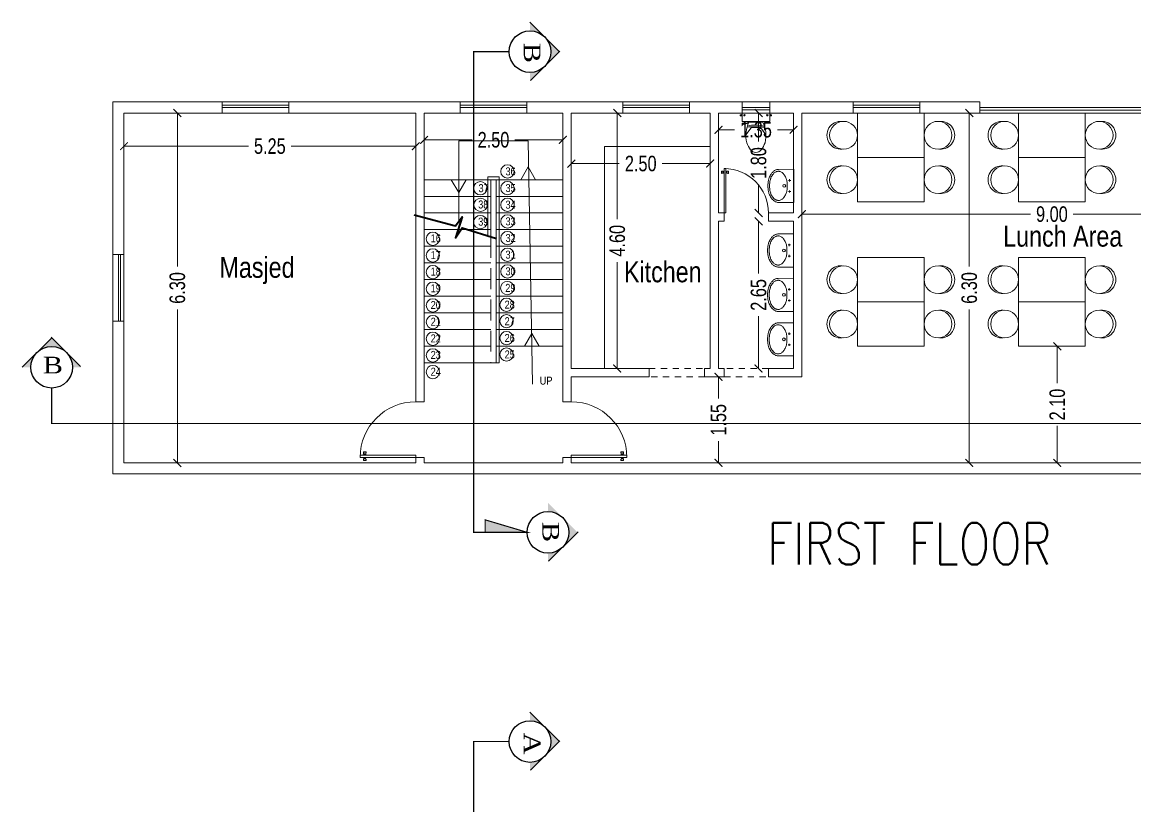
# Model space of a CAD drawing. Header units: millimetres. Extents: x -401 to 2889, y -234 to 146.
# Drawn here: x -82.93 to -62.89, y -15.67 to -1.54 of the extents above; entities that cross this region are included whole.
import ezdxf

# ---------------------------------------------------------------- set-up
doc = ezdxf.new("R2010")
doc.units = ezdxf.units.MM
doc.header["$LTSCALE"] = 3
doc.header["$MEASUREMENT"] = 0
for name, pattern in [('CACHE2', [0.1875, 0.125, -0.0625]), ('CENTER', [50.8, 31.75, -6.35, 6.35, -6.35]), ('CONTINU', [0]), ('HIDDEN2', [0.1875, 0.125, -0.0625])]:
    doc.linetypes.add(name, pattern=pattern)
doc.layers.get('0').update_dxf_attribs({"color": 3, "lineweight": 9})
doc.layers.add('AJEC LOGO', color=4, linetype='Continuous')
doc.layers.add('ARCH_SUBTITLE TEXT', color=10, linetype='Continuous')
for name, color, linetype, lineweight in [('DIM-IN', 1, 'Continuous', 0), ('Drw - Arch - brick (0.20)', 7, 'CONTINU', 20), ('Drw - Arch - brick (0.40)', 1, 'CONTINU', 40), ('Drw - Arch - Door (0.05)', 141, 'CONTINU', 5), ('Drw - Arch - Furniture (0.05)', 31, 'Continuous', 5), ('Drw - Arch - Stairs (0.15)', 3, 'CONTINU', 15), ('Drw - Arch - Window (0.05)', 4, 'CONTINU', 5), ('Drw - Hatch', 8, 'CONTINU', 0), ('Drw - Text', 2, 'CONTINU', 0), ('hatch 2', 251, 'Continuous', 0), ('HIDDEN', 6, 'HIDDEN2', 13), ('SAINT', 140, 'Continuous', 9), ('text', 7, 'Continuous', 0)]:
    doc.layers.add(name, color=color, linetype=linetype, lineweight=lineweight)
doc.styles.add('drwazah arabic', font='ARIALUNI.TTF', dxfattribs={"width": 0.75})
doc.styles.add('Drwazah english', font='sosa.shx', dxfattribs={"width": 0.75})
doc.styles.add('SC 50', font='romans.shx', dxfattribs={"width": 0.9})
doc.styles.get("Standard").update_dxf_attribs({"font": 'simplex.shx', "width": 0.8})
doc.dimstyles.new('Arch A-D 1-200m', dxfattribs={"dimscale": 2, "dimtxt": 0.14, "dimasz": 0.07, "dimexe": 0, "dimexo": 0, "dimgap": 0.05, "dimtad": 0, "dimzin": 1, "dimdsep": 46, "dimtxsty": 'drwazah arabic', "dimblk": 'ARCHTICK', "dimcen": 0, "dimse1": 1, "dimse2": 1, "dimclrd": 9, "dimclre": 9, "dimclrt": 6, "dimaunit": 2, "dimazin": 0, "dimtfac": 1, "dimtmove": 0, "dimatfit": 0, "dimldrblk": 'ARCHTICK', "dimfxl": 0.18, "dimtolj": 1, "dimtzin": 0, "dimlwd": 9, "dimlwe": 9, "dimarcsym": 2})

# ---------------------------------------------------------------- blocks, each defined once
blk = doc.blocks.new('1 M')
at = {"layer": 'Drw - Arch - Door (0.05)'}
for p, q in [((-4544.434, 1057.971), (-4544.433, 1057.972)), ((-4544.434, 1057.97), (-4544.434, 1057.971)), ((-4544.434, 1057.923), (-4544.434, 1057.971)), ((-4544.434, 1057.97), (-4544.434, 1057.969)), ((-4544.434, 1057.968), (-4544.434, 1057.969)), ((-4544.434, 1057.969), (-4544.434, 1057.969)), ((-4544.434, 1057.968), (-4544.434, 1057.967)), ((-4544.434, 1057.967), (-4544.434, 1057.966)), ((-4544.434, 1057.963), (-4544.434, 1057.966)), ((-4544.434, 1057.963), (-4544.434, 1057.963)), ((-4544.434, 1057.963), (-4544.434, 1057.959)), ((-4544.434, 1057.959), (-4544.434, 1057.958)), ((-4544.434, 1057.953), (-4544.434, 1057.958)), ((-4544.434, 1057.953), (-4544.434, 1057.953)), ((-4544.434, 1057.941), (-4544.434, 1057.953)), ((-4544.434, 1057.936), (-4544.434, 1057.941)), ((-4544.434, 1057.941), (-4544.434, 1057.941)), ((-4544.434, 1057.936), (-4544.434, 1057.935)), ((-4544.434, 1057.935), (-4544.434, 1057.931)), ((-4544.434, 1057.928), (-4544.434, 1057.931)), ((-4544.434, 1057.931), (-4544.434, 1057.931)), ((-4544.434, 1057.927), (-4544.434, 1057.928)), ((-4544.434, 1057.926), (-4544.434, 1057.927)), ((-4544.434, 1057.925), (-4544.434, 1057.926)), ((-4544.434, 1057.925), (-4544.434, 1057.924)), ((-4544.434, 1057.925), (-4544.434, 1057.925)), ((-4544.434, 1057.923), (-4544.434, 1057.924)), ((-4544.433, 1057.922), (-4544.434, 1057.923)), ((-4544.433, 1057.972), (-4544.432, 1057.972)), ((-4544.433, 1057.922), (-4544.433, 1057.972)), ((-4544.432, 1057.922), (-4544.433, 1057.922)), ((-4544.432, 1057.972), (-4544.424, 1057.972)), ((-4544.424, 1057.923), (-4544.432, 1057.922)), ((-4544.424, 1057.972), (-4544.416, 1057.971)), ((-4544.416, 1057.924), (-4544.424, 1057.923)), ((-4544.416, 1057.971), (-4544.408, 1057.969)), ((-4544.408, 1057.925), (-4544.416, 1057.924)), ((-4544.408, 1057.969), (-4544.403, 1057.968)), ((-4544.403, 1057.926), (-4544.408, 1057.925)), ((-4544.403, 1057.968), (-4544.402, 1057.967)), ((-4544.403, 1057.926), (-4544.403, 1057.968)), ((-4544.402, 1057.927), (-4544.403, 1057.926)), ((-4544.402, 1057.967), (-4544.401, 1057.959)), ((-4544.402, 1057.927), (-4544.402, 1057.967)), ((-4544.401, 1057.935), (-4544.402, 1057.927)), ((-4544.401, 1057.959), (-4544.4, 1057.958)), ((-4544.401, 1057.959), (-4544.401, 1057.935)), ((-4544.4, 1057.936), (-4544.401, 1057.935)), ((-4544.4, 1057.958), (-4544.397, 1057.958)), ((-4544.4, 1057.958), (-4544.4, 1057.936)), ((-4544.397, 1057.936), (-4544.4, 1057.936)), ((-4544.397, 1057.96), (-4544.396, 1057.961)), ((-4544.397, 1057.96), (-4544.397, 1057.958)), ((-4544.397, 1057.958), (-4544.397, 1057.936)), ((-4544.397, 1057.936), (-4544.397, 1057.934)), ((-4544.396, 1057.933), (-4544.397, 1057.934)), ((-4544.396, 1057.961), (-4544.386, 1057.963)), ((-4544.386, 1057.931), (-4544.396, 1057.933)), ((-4544.386, 1057.963), (-4544.385, 1057.963)), ((-4544.385, 1057.931), (-4544.386, 1057.931)), ((-4544.385, 1057.963), (-4544.384, 1057.963)), ((-4544.384, 1057.931), (-4544.385, 1057.931)), ((-4544.384, 1057.965), (-4544.38, 1057.979)), ((-4544.384, 1057.964), (-4544.384, 1057.965)), ((-4544.384, 1057.963), (-4544.384, 1057.964)), ((-4544.384, 1057.93), (-4544.384, 1057.931)), ((-4544.384, 1057.929), (-4544.384, 1057.93)), ((-4544.38, 1057.915), (-4544.384, 1057.929)), ((-4544.38, 1057.979), (-4544.379, 1057.98)), ((-4544.38, 1057.979), (-4544.38, 1057.979)), ((-4544.38, 1057.915), (-4544.38, 1057.915)), ((-4544.379, 1057.915), (-4544.38, 1057.915)), ((-4544.379, 1057.98), (-4544.378, 1057.98)), ((-4544.379, 1057.98), (-4544.379, 1057.98)), ((-4544.379, 1057.914), (-4544.379, 1057.915)), ((-4544.378, 1057.914), (-4544.379, 1057.914)), ((-4544.378, 1057.98), (-4544.375, 1057.98)), ((-4544.375, 1057.914), (-4544.378, 1057.914)), ((-4544.375, 1057.03), (-4544.375, 1058.03)), ((-4544.375, 1058.03), (-4544.337, 1058.03)), ((-4544.337, 1057.03), (-4544.337, 1058.03)), ((-4544.334, 1057.98), (-4544.337, 1057.98)), ((-4544.337, 1057.914), (-4544.334, 1057.914)), ((-4544.333, 1057.98), (-4544.334, 1057.98)), ((-4544.334, 1057.914), (-4544.333, 1057.914)), ((-4544.333, 1057.979), (-4544.333, 1057.98)), ((-4544.333, 1057.98), (-4544.333, 1057.98)), ((-4544.332, 1057.979), (-4544.333, 1057.979)), ((-4544.333, 1057.915), (-4544.332, 1057.915)), ((-4544.333, 1057.914), (-4544.333, 1057.915)), ((-4544.333, 1057.915), (-4544.333, 1057.915)), ((-4544.329, 1057.965), (-4544.332, 1057.979)), ((-4544.332, 1057.915), (-4544.329, 1057.929)), ((-4544.328, 1057.964), (-4544.329, 1057.965)), ((-4544.329, 1057.929), (-4544.328, 1057.93)), ((-4544.328, 1057.963), (-4544.328, 1057.964)), ((-4544.327, 1057.963), (-4544.328, 1057.963)), ((-4544.328, 1057.93), (-4544.328, 1057.931)), ((-4544.328, 1057.931), (-4544.327, 1057.931)), ((-4544.326, 1057.963), (-4544.327, 1057.963)), ((-4544.327, 1057.931), (-4544.326, 1057.931)), ((-4544.316, 1057.961), (-4544.326, 1057.963)), ((-4544.326, 1057.931), (-4544.316, 1057.933)), ((-4544.316, 1057.96), (-4544.316, 1057.961)), ((-4544.316, 1057.96), (-4544.316, 1057.958)), ((-4544.312, 1057.958), (-4544.316, 1057.958)), ((-4544.316, 1057.958), (-4544.316, 1057.936)), ((-4544.316, 1057.936), (-4544.312, 1057.936)), ((-4544.316, 1057.936), (-4544.316, 1057.934)), ((-4544.316, 1057.933), (-4544.316, 1057.934)), ((-4544.31, 1057.967), (-4544.312, 1057.959)), ((-4544.312, 1057.959), (-4544.312, 1057.958)), ((-4544.312, 1057.959), (-4544.312, 1057.935)), ((-4544.312, 1057.958), (-4544.312, 1057.936)), ((-4544.312, 1057.936), (-4544.312, 1057.935)), ((-4544.312, 1057.935), (-4544.31, 1057.927)), ((-4544.304, 1057.969), (-4544.31, 1057.968)), ((-4544.31, 1057.968), (-4544.31, 1057.967)), ((-4544.31, 1057.926), (-4544.31, 1057.968)), ((-4544.31, 1057.927), (-4544.31, 1057.967)), ((-4544.31, 1057.927), (-4544.31, 1057.926)), ((-4544.31, 1057.926), (-4544.304, 1057.925)), ((-4544.296, 1057.971), (-4544.304, 1057.969)), ((-4544.304, 1057.925), (-4544.296, 1057.924)), ((-4544.288, 1057.972), (-4544.296, 1057.971)), ((-4544.296, 1057.924), (-4544.288, 1057.923)), ((-4544.28, 1057.972), (-4544.288, 1057.972)), ((-4544.288, 1057.923), (-4544.28, 1057.922)), ((-4544.279, 1057.972), (-4544.28, 1057.972)), ((-4544.28, 1057.922), (-4544.279, 1057.922)), ((-4544.278, 1057.971), (-4544.279, 1057.972)), ((-4544.279, 1057.922), (-4544.279, 1057.972)), ((-4544.279, 1057.922), (-4544.278, 1057.923)), ((-4544.278, 1057.97), (-4544.278, 1057.971)), ((-4544.278, 1057.923), (-4544.278, 1057.971)), ((-4544.278, 1057.97), (-4544.278, 1057.969)), ((-4544.278, 1057.968), (-4544.278, 1057.969)), ((-4544.278, 1057.969), (-4544.278, 1057.969)), ((-4544.278, 1057.968), (-4544.278, 1057.967)), ((-4544.278, 1057.967), (-4544.278, 1057.966)), ((-4544.278, 1057.963), (-4544.278, 1057.966)), ((-4544.278, 1057.963), (-4544.278, 1057.963)), ((-4544.278, 1057.963), (-4544.278, 1057.959)), ((-4544.278, 1057.959), (-4544.278, 1057.958)), ((-4544.278, 1057.953), (-4544.278, 1057.958)), ((-4544.278, 1057.953), (-4544.278, 1057.953)), ((-4544.278, 1057.941), (-4544.278, 1057.953)), ((-4544.278, 1057.936), (-4544.278, 1057.941)), ((-4544.278, 1057.941), (-4544.278, 1057.941)), ((-4544.278, 1057.936), (-4544.278, 1057.935)), ((-4544.278, 1057.935), (-4544.278, 1057.931)), ((-4544.278, 1057.928), (-4544.278, 1057.931)), ((-4544.278, 1057.931), (-4544.278, 1057.931)), ((-4544.278, 1057.927), (-4544.278, 1057.928)), ((-4544.278, 1057.926), (-4544.278, 1057.927)), ((-4544.278, 1057.925), (-4544.278, 1057.926)), ((-4544.278, 1057.925), (-4544.278, 1057.924)), ((-4544.278, 1057.925), (-4544.278, 1057.925)), ((-4544.278, 1057.923), (-4544.278, 1057.924)), ((-4544.375, 1057.03), (-4544.337, 1057.03))]:
    blk.add_line(p, q, dxfattribs=at)
blk.add_arc((-4544.375, 1057.03), 1, 0, 90, dxfattribs=at)
blk = doc.blocks.new('_ArchTick')
at = {"color": 0, "linetype": 'ByBlock', "const_width": 0.15}
blk.add_lwpolyline([(-0.5, -0.5), (0.5, 0.5)], dxfattribs=at)
blk = doc.blocks.new('*D267')
at = {"layer": 'Defpoints', "color": 0, "transparency": 16777216}
for p in [(-73.045, -3.175), (-70.545, -3.175), (-73.045, -4.086)]:
    blk.add_point(p, dxfattribs=at)
at = {"layer": 'DIM-IN', "color": 9, "linetype": 'ByBlock', "lineweight": 9, "transparency": 16777216}
for p, q in [((-73.045, -4.086), (-72.181, -4.086)), ((-70.545, -4.086), (-71.41, -4.086))]:
    blk.add_line(p, q, dxfattribs=at)
at = {"layer": 'DIM-IN', "color": 9, "lineweight": 9, "transparency": 16777216, "xscale": 0.14, "yscale": 0.14, "zscale": 0.14, "rotation": 180}
blk.add_blockref('_ArchTick', (-73.045, -4.086), dxfattribs=at)
at = {"layer": 'DIM-IN', "color": 9, "lineweight": 9, "transparency": 16777216, "xscale": 0.14, "yscale": 0.14, "zscale": 0.14}
blk.add_blockref('_ArchTick', (-70.545, -4.086), dxfattribs=at)
at = {"layer": 'DIM-IN', "color": 6, "transparency": 16777216, "insert": (-71.795, -4.086), "char_height": 0.28, "attachment_point": 5, "style": 'drwazah arabic'}
blk.add_mtext('\\A1;2.50', dxfattribs=at)
blk = doc.blocks.new('*D268')
at = {"layer": 'Defpoints', "color": 0, "transparency": 16777216}
for p in [(-72.217, -3.175), (-71.645, -3.175), (-71.645, -7.775)]:
    blk.add_point(p, dxfattribs=at)
at = {"layer": 'DIM-IN', "color": 9, "linetype": 'ByBlock', "lineweight": 9, "transparency": 16777216}
for p, q in [((-72.217, -3.175), (-72.217, -5.089)), ((-72.217, -7.775), (-72.217, -5.86))]:
    blk.add_line(p, q, dxfattribs=at)
at = {"layer": 'DIM-IN', "color": 9, "lineweight": 9, "transparency": 16777216, "xscale": 0.14, "yscale": 0.14, "zscale": 0.14}
for p, rotation in [((-72.217, -3.175), 90), ((-72.217, -7.775), 270)]:
    blk.add_blockref('_ArchTick', p, dxfattribs=dict(at, rotation=rotation))
at = {"layer": 'DIM-IN', "color": 6, "transparency": 16777216, "insert": (-72.217, -5.475), "char_height": 0.28, "attachment_point": 5, "rotation": 90, "style": 'drwazah arabic'}
blk.add_mtext('\\A1;4.60', dxfattribs=at)
blk = doc.blocks.new('*D269')
at = {"layer": 'Defpoints', "color": 0, "transparency": 16777216}
for p in [(-81.095, -3.175), (-80.134, -3.175), (-81.095, -9.475)]:
    blk.add_point(p, dxfattribs=at)
at = {"layer": 'DIM-IN', "color": 9, "linetype": 'ByBlock', "lineweight": 9, "transparency": 16777216}
for p, q in [((-80.134, -3.175), (-80.134, -5.939)), ((-80.134, -9.475), (-80.134, -6.71))]:
    blk.add_line(p, q, dxfattribs=at)
at = {"layer": 'DIM-IN', "color": 9, "lineweight": 9, "transparency": 16777216, "xscale": 0.14, "yscale": 0.14, "zscale": 0.14}
for p, rotation in [((-80.134, -3.175), 90), ((-80.134, -9.475), 270)]:
    blk.add_blockref('_ArchTick', p, dxfattribs=dict(at, rotation=rotation))
at = {"layer": 'DIM-IN', "color": 6, "transparency": 16777216, "insert": (-80.134, -6.325), "char_height": 0.28, "attachment_point": 5, "rotation": 90, "style": 'drwazah arabic'}
blk.add_mtext('\\A1;6.30', dxfattribs=at)
blk = doc.blocks.new('*D270')
at = {"layer": 'Defpoints', "color": 0, "transparency": 16777216}
for p in [(-81.095, -3.175), (-75.845, -3.175), (-75.845, -3.772)]:
    blk.add_point(p, dxfattribs=at)
at = {"layer": 'DIM-IN', "color": 9, "linetype": 'ByBlock', "lineweight": 9, "transparency": 16777216}
for p, q in [((-81.095, -3.772), (-78.856, -3.772)), ((-75.845, -3.772), (-78.085, -3.772))]:
    blk.add_line(p, q, dxfattribs=at)
at = {"layer": 'DIM-IN', "color": 9, "lineweight": 9, "transparency": 16777216, "xscale": 0.14, "yscale": 0.14, "zscale": 0.14, "rotation": 180}
blk.add_blockref('_ArchTick', (-81.095, -3.772), dxfattribs=at)
at = {"layer": 'DIM-IN', "color": 9, "lineweight": 9, "transparency": 16777216, "xscale": 0.14, "yscale": 0.14, "zscale": 0.14}
blk.add_blockref('_ArchTick', (-75.845, -3.772), dxfattribs=at)
at = {"layer": 'DIM-IN', "color": 6, "transparency": 16777216, "insert": (-78.47, -3.772), "char_height": 0.28, "attachment_point": 5, "style": 'drwazah arabic'}
blk.add_mtext('\\A1;5.25', dxfattribs=at)
blk = doc.blocks.new('*D236')
at = {"layer": 'Defpoints', "color": 0, "transparency": 16777216}
for p in [(-59.895, -4.997), (-68.895, -7.925), (-59.895, -7.925)]:
    blk.add_point(p, dxfattribs=at)
at = {"layer": 'DIM-IN', "color": 9, "linetype": 'ByBlock', "lineweight": 9, "transparency": 16777216}
for p, q in [((-68.895, -4.997), (-64.781, -4.997)), ((-59.895, -4.997), (-64.01, -4.997))]:
    blk.add_line(p, q, dxfattribs=at)
at = {"layer": 'DIM-IN', "color": 9, "lineweight": 9, "transparency": 16777216, "xscale": 0.14, "yscale": 0.14, "zscale": 0.14, "rotation": 180}
blk.add_blockref('_ArchTick', (-68.895, -4.997), dxfattribs=at)
at = {"layer": 'DIM-IN', "color": 9, "lineweight": 9, "transparency": 16777216, "xscale": 0.14, "yscale": 0.14, "zscale": 0.14}
blk.add_blockref('_ArchTick', (-59.895, -4.997), dxfattribs=at)
at = {"layer": 'DIM-IN', "color": 6, "transparency": 16777216, "insert": (-64.395, -4.997), "char_height": 0.28, "attachment_point": 5, "style": 'drwazah arabic'}
blk.add_mtext('\\A1;9.00', dxfattribs=at)
blk = doc.blocks.new('*D237')
at = {"layer": 'Defpoints', "color": 0, "transparency": 16777216}
for p in [(-70.395, -7.925), (-70.395, -9.475), (-70.395, -9.475)]:
    blk.add_point(p, dxfattribs=at)
at = {"layer": 'DIM-IN', "color": 9, "linetype": 'ByBlock', "lineweight": 9, "transparency": 16777216}
for p, q in [((-70.395, -7.925), (-70.395, -8.314)), ((-70.395, -9.475), (-70.395, -9.085))]:
    blk.add_line(p, q, dxfattribs=at)
at = {"layer": 'DIM-IN', "color": 9, "lineweight": 9, "transparency": 16777216, "xscale": 0.14, "yscale": 0.14, "zscale": 0.14}
for p, rotation in [((-70.395, -7.925), 90), ((-70.395, -9.475), 270)]:
    blk.add_blockref('_ArchTick', p, dxfattribs=dict(at, rotation=rotation))
at = {"layer": 'DIM-IN', "color": 6, "transparency": 16777216, "insert": (-70.395, -8.7), "char_height": 0.28, "attachment_point": 5, "rotation": 90, "style": 'drwazah arabic'}
blk.add_mtext('\\A1;1.55', dxfattribs=at)
blk = doc.blocks.new('*D275')
at = {"layer": 'Defpoints', "color": 0, "transparency": 16777216}
for p in [(-64.395, -7.375), (-64.395, -9.475), (-64.298, -9.475)]:
    blk.add_point(p, dxfattribs=at)
at = {"layer": 'DIM-IN', "color": 9, "linetype": 'ByBlock', "lineweight": 9, "transparency": 16777216}
for p, q in [((-64.298, -7.375), (-64.298, -8.039)), ((-64.298, -9.475), (-64.298, -8.81))]:
    blk.add_line(p, q, dxfattribs=at)
at = {"layer": 'DIM-IN', "color": 9, "lineweight": 9, "transparency": 16777216, "xscale": 0.14, "yscale": 0.14, "zscale": 0.14}
for p, rotation in [((-64.298, -7.375), 90), ((-64.298, -9.475), 270)]:
    blk.add_blockref('_ArchTick', p, dxfattribs=dict(at, rotation=rotation))
at = {"layer": 'DIM-IN', "color": 6, "transparency": 16777216, "insert": (-64.298, -8.425), "char_height": 0.28, "attachment_point": 5, "rotation": 90, "style": 'drwazah arabic'}
blk.add_mtext('\\A1;2.10', dxfattribs=at)
blk = doc.blocks.new('wash-1')
at = {"color": 0, "linetype": 'ByBlock'}
for p, q in [((-0.299, 0), (-0.298, -0.28)), ((0.299, 0), (-0.299, 0)), ((0.298, -0.28), (0.299, 0)), ((-0.08, -0.077), (-0.12, -0.077)), ((-0.1, -0.057), (-0.1, -0.097)), ((0.08, -0.077), (0.12, -0.077)), ((0.1, -0.057), (0.1, -0.097)), ((-0.293, -0.309), (-0.29, -0.316)), ((0.29, -0.316), (0.293, -0.309)), ((-0.018, -0.467), (0, -0.467)), ((0, -0.439), (-0.015, -0.439)), ((0.015, -0.439), (0, -0.439)), ((0, -0.467), (0.018, -0.467))]:
    blk.add_line(p, q, dxfattribs=at)
blk.add_circle((0, -0.172), 0.025, dxfattribs=at)
for centre, radius, start, end in [((-0.129, -0.288), 0.135, 135.3929, 145.4019), ((-0.122, -0.295), 0.145, 126.0467, 135.3922), ((-0.032, -0.419), 0.298, 119.5384, 126.0455), ((-0.035, -0.414), 0.292, 112.8889, 119.5334), ((-0.047, -0.384), 0.259, 105.8293, 112.8859), ((-0.028, -0.451), 0.33, 100.2651, 105.8331), ((0.017, -0.734), 0.616, 91.5357, 99.6683), ((-0.017, -0.734), 0.616, 80.3291, 88.4617), ((0.028, -0.451), 0.33, 74.1669, 79.7349), ((0.047, -0.384), 0.259, 67.1141, 74.1707), ((0.035, -0.414), 0.292, 60.4666, 67.1111), ((0.032, -0.419), 0.298, 53.9545, 60.4616), ((0.122, -0.295), 0.145, 44.6078, 53.9533), ((0.129, -0.288), 0.135, 34.5981, 44.6071), ((-0.201, -0.279), 0.0968, 180.3, 197.9123), ((-0.165, -0.276), 0.132, 197.9119, 207.6464), ((-0.152, -0.269), 0.146, 207.644, 216.898), ((-0.106, -0.234), 0.205, 216.8919, 223.5363), ((-0.183, -0.277), 0.0805, 164.696, 177.6311), ((-0.173, -0.277), 0.09, 177.6362, 189.223), ((-0.144, -0.273), 0.119, 189.2301, 199.2848), ((-0.121, -0.294), 0.145, 155.0769, 164.6969), ((-0.155, -0.276), 0.108, 199.2854, 210.4378), ((-0.053, -0.184), 0.277, 223.5434, 229.2488), ((-0.121, -0.294), 0.145, 145.4065, 155.0723), ((-0.109, -0.249), 0.162, 210.4303, 219.5241), ((-0.12, -0.259), 0.147, 219.5248, 229.5566), ((-0.103, -0.242), 0.201, 229.2557, 237.1136), ((-0.065, -0.193), 0.232, 229.5598, 237.5322), ((-0.045, -0.163), 0.269, 237.5332, 244.4524), ((0.045, -0.163), 0.269, 295.5468, 302.466), ((0.065, -0.193), 0.232, 302.4689, 310.4412), ((0.103, -0.242), 0.201, 302.8864, 310.7443), ((0.12, -0.259), 0.147, 310.4434, 320.4752), ((0.109, -0.249), 0.162, 320.4759, 329.5697), ((0.053, -0.184), 0.277, 310.7512, 316.4566), ((0.121, -0.294), 0.145, 24.9277, 34.5935), ((0.155, -0.276), 0.108, 329.5597, 340.7121), ((0.121, -0.294), 0.145, 15.3031, 24.9231), ((0.106, -0.234), 0.205, 316.4637, 323.1081), ((0.144, -0.273), 0.119, 340.7179, 350.7725), ((0.183, -0.277), 0.0805, 2.3689, 15.304), ((0.173, -0.277), 0.09, 350.777, 2.3638), ((0.152, -0.269), 0.146, 323.102, 332.356), ((0.165, -0.276), 0.132, 332.3536, 342.0881), ((0.201, -0.279), 0.0968, 342.0877, 359.7), ((-0.023, -0.117), 0.349, 237.1226, 243.08), ((0, -0.073), 0.398, 243.0864, 248.3109), ((-0.04, -0.153), 0.28, 244.4603, 251.2421), ((-0.063, -0.232), 0.228, 248.3137, 255.2329), ((-0.019, -0.089), 0.347, 251.2414, 256.7179), ((-0.023, -0.078), 0.387, 255.2295, 259.3085), ((-0.012, -0.058), 0.379, 256.7125, 261.9599), ((-0.012, -0.02), 0.445, 259.3091, 263.1132), ((0.08, 0.591), 1.034, 261.9603, 263.8854), ((0.031, 0.336), 0.804, 263.1071, 265.2155), ((-0.011, -0.173), 0.294, 265.2152, 268.6985), ((-0.01, -0.246), 0.193, 263.8941, 268.3626), ((0.01, -0.246), 0.193, 271.6374, 276.1059), ((0.011, -0.173), 0.294, 271.3015, 274.7848), ((-0.08, 0.591), 1.034, 276.1146, 278.0397), ((-0.031, 0.336), 0.804, 274.7845, 276.8929), ((0.012, -0.058), 0.379, 278.0401, 283.2875), ((0.012, -0.02), 0.445, 276.8868, 280.6909), ((0.023, -0.078), 0.387, 280.6915, 284.7705), ((0.019, -0.089), 0.347, 283.2817, 288.7581), ((0.063, -0.232), 0.228, 284.7671, 291.6863), ((0.04, -0.153), 0.28, 288.7585, 295.5403), ((0, -0.073), 0.398, 291.6885, 296.9129), ((0.023, -0.117), 0.349, 296.9208, 302.8782)]:
    blk.add_arc(centre, radius, start, end, dxfattribs=at)
blk = doc.blocks.new('ee')
at = {"layer": 'SAINT', "color": 0}
for p, q in [((0.433, 0.243), (0.433, -0.237)), ((0.578, 0.253), (0.443, 0.253)), ((0.536, 0.264), (0.536, 0.254)), ((0.561, 0.264), (0.536, 0.264)), ((0.561, 0.254), (0.536, 0.254)), ((0.539, 0.284), (0.539, 0.264)), ((0.558, 0.284), (0.539, 0.284)), ((0.558, 0.284), (0.558, 0.264)), ((0.561, 0.264), (0.561, 0.254)), ((0.588, 0.243), (0.588, -0.237)), ((0.32, 0.091), (0.193, 0.183)), ((0.426, 0.128), (0.426, -0.122)), ((0.322, -0.085), (0.193, -0.178)), ((0.386, -0.196), (0.401, -0.157)), ((0.386, -0.196), (0.386, -0.247)), ((0.401, -0.157), (0.408, -0.157)), ((0.408, -0.141), (0.433, -0.141)), ((0.408, -0.141), (0.408, -0.247)), ((0.408, -0.2), (0.433, -0.2)), ((0.408, -0.247), (0.386, -0.247)), ((0.578, -0.247), (0.443, -0.247)), ((0.561, -0.249), (0.536, -0.249)), ((0.536, -0.259), (0.536, -0.249)), ((0.561, -0.259), (0.536, -0.259)), ((0.539, -0.279), (0.539, -0.259)), ((0.558, -0.279), (0.539, -0.279)), ((0.558, -0.279), (0.558, -0.259)), ((0.561, -0.259), (0.561, -0.249))]:
    blk.add_line(p, q, dxfattribs=at)
for centre in [(0.549, 0.208), (0.549, -0.203)]:
    blk.add_circle(centre, 0.0125, dxfattribs=at)
for centre, radius, start, end in [((0.443, 0.243), 0.01, 90, 180), ((0.578, 0.243), 0.01, 360, 90), ((-0.001, 0.002), 0.12, 126.3794, 233.6206), ((0.208, -0.262), 0.457, 109.8949, 127.7618), ((0.184, -0.374), 0.557, 64.2321, 103.6755), ((-0.364, -0.001), 0.691, 353.0361, 7.6986), ((-1.179, -0.01), 1.521, 354.4729, 6.5448), ((-0.288, -0.003), 0.659, 346.9796, 14.0724), ((0.201, 0.265), 0.452, 232.7451, 250.7058), ((0.184, 0.379), 0.557, 256.3245, 295.7679), ((0.443, -0.237), 0.01, 180, 270), ((0.578, -0.237), 0.01, 270, 360)]:
    blk.add_arc(centre, radius, start, end, dxfattribs=at)
blk = doc.blocks.new('*D276')
at = {"layer": 'Defpoints', "color": 0, "transparency": 16777216}
for p in [(-70.395, -3.175), (-69.045, -3.175), (-69.045, -3.476)]:
    blk.add_point(p, dxfattribs=at)
at = {"layer": 'DIM-IN', "color": 9, "linetype": 'ByBlock', "lineweight": 9, "transparency": 16777216}
for p, q in [((-70.395, -3.476), (-70.106, -3.476)), ((-69.045, -3.476), (-69.335, -3.476))]:
    blk.add_line(p, q, dxfattribs=at)
at = {"layer": 'DIM-IN', "color": 9, "lineweight": 9, "transparency": 16777216, "xscale": 0.14, "yscale": 0.14, "zscale": 0.14, "rotation": 180}
blk.add_blockref('_ArchTick', (-70.395, -3.476), dxfattribs=at)
at = {"layer": 'DIM-IN', "color": 9, "lineweight": 9, "transparency": 16777216, "xscale": 0.14, "yscale": 0.14, "zscale": 0.14}
blk.add_blockref('_ArchTick', (-69.045, -3.476), dxfattribs=at)
at = {"layer": 'DIM-IN', "color": 6, "transparency": 16777216, "insert": (-69.72, -3.476), "char_height": 0.28, "attachment_point": 5, "style": 'drwazah arabic'}
blk.add_mtext('\\A1;1.35', dxfattribs=at)
blk = doc.blocks.new('*D277')
at = {"layer": 'Defpoints', "color": 0, "transparency": 16777216}
for p in [(-69.045, -3.175), (-69.674, -4.975), (-69.045, -4.975)]:
    blk.add_point(p, dxfattribs=at)
at = {"layer": 'DIM-IN', "color": 9, "linetype": 'ByBlock', "lineweight": 9, "transparency": 16777216}
for p, q in [((-69.674, -3.175), (-69.674, -3.689)), ((-69.674, -4.975), (-69.674, -4.46))]:
    blk.add_line(p, q, dxfattribs=at)
at = {"layer": 'DIM-IN', "color": 9, "lineweight": 9, "transparency": 16777216, "xscale": 0.14, "yscale": 0.14, "zscale": 0.14}
for p, rotation in [((-69.674, -3.175), 90), ((-69.674, -4.975), 270)]:
    blk.add_blockref('_ArchTick', p, dxfattribs=dict(at, rotation=rotation))
at = {"layer": 'DIM-IN', "color": 6, "transparency": 16777216, "insert": (-69.674, -4.075), "char_height": 0.28, "attachment_point": 5, "rotation": 90, "style": 'drwazah arabic'}
blk.add_mtext('\\A1;1.80', dxfattribs=at)
blk = doc.blocks.new('*D278')
at = {"layer": 'Defpoints', "color": 0, "transparency": 16777216}
for p in [(-69.045, -5.125), (-69.674, -7.775), (-69.045, -7.775)]:
    blk.add_point(p, dxfattribs=at)
at = {"layer": 'DIM-IN', "color": 9, "linetype": 'ByBlock', "lineweight": 9, "transparency": 16777216}
for p, q in [((-69.674, -5.125), (-69.674, -6.064)), ((-69.674, -7.775), (-69.674, -6.835))]:
    blk.add_line(p, q, dxfattribs=at)
at = {"layer": 'DIM-IN', "color": 9, "lineweight": 9, "transparency": 16777216, "xscale": 0.14, "yscale": 0.14, "zscale": 0.14}
for p, rotation in [((-69.674, -5.125), 90), ((-69.674, -7.775), 270)]:
    blk.add_blockref('_ArchTick', p, dxfattribs=dict(at, rotation=rotation))
at = {"layer": 'DIM-IN', "color": 6, "transparency": 16777216, "insert": (-69.674, -6.45), "char_height": 0.28, "attachment_point": 5, "rotation": 90, "style": 'drwazah arabic'}
blk.add_mtext('\\A1;2.65', dxfattribs=at)
blk = doc.blocks.new('*D279')
at = {"layer": 'Defpoints', "color": 0, "transparency": 16777216}
for p in [(-65.695, -3.175), (-65.882, -9.475), (-65.695, -9.475)]:
    blk.add_point(p, dxfattribs=at)
at = {"layer": 'DIM-IN', "color": 9, "linetype": 'ByBlock', "lineweight": 9, "transparency": 16777216}
for p, q in [((-65.882, -3.175), (-65.882, -5.939)), ((-65.882, -9.475), (-65.882, -6.71))]:
    blk.add_line(p, q, dxfattribs=at)
at = {"layer": 'DIM-IN', "color": 9, "lineweight": 9, "transparency": 16777216, "xscale": 0.14, "yscale": 0.14, "zscale": 0.14}
for p, rotation in [((-65.882, -3.175), 90), ((-65.882, -9.475), 270)]:
    blk.add_blockref('_ArchTick', p, dxfattribs=dict(at, rotation=rotation))
at = {"layer": 'DIM-IN', "color": 6, "transparency": 16777216, "insert": (-65.882, -6.325), "char_height": 0.28, "attachment_point": 5, "rotation": 90, "style": 'drwazah arabic'}
blk.add_mtext('\\A1;6.30', dxfattribs=at)
blk = doc.blocks.new('*D238')
at = {"layer": 'Defpoints', "color": 0, "transparency": 16777216}
for p in [(-75.695, -3.175), (-73.195, -3.175), (-75.695, -3.658)]:
    blk.add_point(p, dxfattribs=at)
at = {"layer": 'DIM-IN', "color": 9, "linetype": 'ByBlock', "lineweight": 9, "transparency": 16777216}
for p, q in [((-75.695, -3.658), (-74.831, -3.658)), ((-73.195, -3.658), (-74.06, -3.658))]:
    blk.add_line(p, q, dxfattribs=at)
at = {"layer": 'DIM-IN', "color": 9, "lineweight": 9, "transparency": 16777216, "xscale": 0.14, "yscale": 0.14, "zscale": 0.14, "rotation": 180}
blk.add_blockref('_ArchTick', (-75.695, -3.658), dxfattribs=at)
at = {"layer": 'DIM-IN', "color": 9, "lineweight": 9, "transparency": 16777216, "xscale": 0.14, "yscale": 0.14, "zscale": 0.14}
blk.add_blockref('_ArchTick', (-73.195, -3.658), dxfattribs=at)
at = {"layer": 'DIM-IN', "color": 6, "transparency": 16777216, "insert": (-74.445, -3.658), "char_height": 0.28, "attachment_point": 5, "style": 'drwazah arabic'}
blk.add_mtext('\\A1;2.50', dxfattribs=at)

msp = doc.modelspace()

# ---------------------------------------------------------------- hatches: boundary and pattern name
at = {"layer": 'AJEC LOGO'}
h = msp.add_hatch(color=6, dxfattribs=at)
h.paths.add_polyline_path([(-73.537, -1.792, 0.186055), (-73.788, -1.695), (-73.788, -1.54)])
h.paths.add_polyline_path([(-73.511, -1.818), (-73.259, -2.07), (-73.511, -2.321, 0.186055), (-73.414, -2.07, 0.186055)])
h.paths.add_polyline_path([(-73.788, -2.445, 0.186055), (-73.537, -2.348), (-73.788, -2.599)])
h = msp.add_hatch(color=6, dxfattribs=at)
h.paths.add_polyline_path([(-82.674, -7.501, 0.186055), (-82.771, -7.753), (-82.925, -7.753)])
h.paths.add_polyline_path([(-82.648, -7.475), (-82.396, -7.223), (-82.144, -7.475, 0.186055), (-82.396, -7.378, 0.186055)])
h.paths.add_polyline_path([(-82.021, -7.753, 0.186055), (-82.118, -7.501), (-81.866, -7.753)])
h = msp.add_hatch(color=6, dxfattribs=at)
h.paths.add_polyline_path([(-73.212, -10.448, 0.186055), (-73.464, -10.351), (-73.464, -10.196)])
h.paths.add_polyline_path([(-73.186, -10.474), (-72.934, -10.726), (-73.186, -10.978, 0.186055), (-73.089, -10.726, 0.186055)])
h.paths.add_polyline_path([(-73.464, -11.101, 0.186055), (-73.212, -11.004), (-73.464, -11.256)])
h = msp.add_hatch(color=6, dxfattribs=at)
h.paths.add_polyline_path([(-73.537, -14.215, 0.186055), (-73.788, -14.118), (-73.788, -13.963)])
h.paths.add_polyline_path([(-73.511, -14.241), (-73.259, -14.493), (-73.511, -14.744, 0.186055), (-73.414, -14.493, 0.186055)])
h.paths.add_polyline_path([(-73.788, -14.867, 0.186055), (-73.537, -14.77), (-73.788, -15.022)])
at = {"layer": 'hatch 2', "linetype": 'ByBlock'}
msp.add_hatch(color=6, dxfattribs=at).paths.add_polyline_path([(-74.596, -10.726), (-74.596, -10.5), (-73.838, -10.726)])

# ---------------------------------------------------------------- linework, layer by layer
at = {"color": 6, "linetype": 'CENTER'}
for p, q in [((-74.801, -2.07), (-74.163, -2.07)), ((-82.396, -8.765), (-82.396, -8.128)), ((-74.801, -14.493), (-74.163, -14.493))]:
    msp.add_line(p, q, dxfattribs=at)
at = {"color": 6, "linetype": 'CENTER', "ltscale": 0.01, "const_width": 0.02}
for points in [[(-74.801, -10.739), (-74.801, -10.11), (-74.801, -10.466), (-74.801, -2.07), (-74.163, -2.07)], [(-50.406, -8.765), (-51.036, -8.765), (-50.679, -8.765), (-82.396, -8.765), (-82.396, -8.128)], [(-74.801, -10.726), (-73.838, -10.726), (-74.596, -10.5), (-74.596, -10.726)], [(-74.801, -65.968), (-74.801, -65.338), (-74.801, -65.694), (-74.801, -14.493), (-74.163, -14.493)]]:
    msp.add_lwpolyline(points, dxfattribs=at)
at = {"layer": 'AJEC LOGO', "color": 6}
for p, q in [((-73.788, -1.54), (-73.259, -2.07)), ((-73.248, -2.059), (-73.777, -2.588)), ((-82.407, -7.212), (-81.877, -7.742)), ((-82.925, -7.753), (-82.396, -7.223)), ((-72.923, -10.715), (-73.452, -11.245)), ((-73.788, -13.963), (-73.259, -14.493)), ((-73.248, -14.481), (-73.777, -15.011))]:
    msp.add_line(p, q, dxfattribs=at)
for centre in [(-73.788, -2.07), (-82.396, -7.753), (-73.464, -10.726), (-73.788, -14.493)]:
    msp.add_circle(centre, 0.375, dxfattribs=at)
at = {"layer": 'Drw - Arch - brick (0.20)'}
for p, q in [((-81.295, -2.975), (-81.295, -9.675)), ((-65.695, -2.975), (-81.295, -2.975)), ((-79.329, -2.975), (-79.329, -3.175)), ((-78.129, -2.975), (-78.129, -3.175)), ((-75.045, -2.975), (-75.045, -3.175)), ((-73.845, -2.975), (-73.845, -3.175)), ((-72.119, -2.975), (-72.119, -3.175)), ((-70.919, -2.975), (-70.919, -3.175)), ((-69.972, -3.175), (-69.972, -2.975)), ((-69.472, -3.175), (-69.472, -2.975)), ((-67.973, -2.975), (-67.973, -3.175)), ((-66.773, -2.975), (-66.773, -3.175)), ((-65.695, -3.175), (-65.695, -2.975)), ((-81.095, -3.175), (-81.095, -9.475)), ((-75.845, -3.175), (-81.095, -3.175)), ((-75.845, -3.175), (-75.845, -8.375)), ((-75.695, -3.175), (-75.695, -8.375)), ((-73.195, -3.175), (-75.695, -3.175)), ((-73.195, -3.175), (-73.195, -8.375)), ((-73.045, -3.175), (-73.045, -7.775)), ((-70.545, -3.175), (-73.045, -3.175)), ((-70.545, -3.175), (-70.545, -7.775)), ((-70.395, -3.175), (-70.395, -4.975)), ((-69.045, -3.175), (-70.395, -3.175)), ((-69.045, -3.175), (-69.045, -4.975)), ((-68.895, -3.175), (-68.895, -7.925)), ((-65.695, -3.175), (-68.895, -3.175)), ((-70.295, -4.975), (-70.395, -4.975)), ((-70.295, -5.125), (-70.295, -4.975)), ((-69.045, -4.975), (-69.495, -4.975)), ((-69.495, -5.125), (-69.495, -4.975)), ((-70.395, -5.125), (-70.395, -7.775)), ((-70.295, -5.125), (-70.395, -5.125)), ((-69.045, -5.125), (-69.495, -5.125)), ((-69.045, -5.125), (-69.045, -7.775)), ((-81.095, -5.725), (-81.295, -5.725)), ((-81.095, -6.925), (-81.295, -6.925)), ((-73.045, -7.775), (-71.645, -7.775)), ((-71.645, -7.925), (-71.645, -7.775)), ((-70.645, -7.775), (-70.545, -7.775)), ((-70.645, -7.925), (-70.645, -7.775)), ((-70.395, -7.775), (-70.295, -7.775)), ((-70.295, -7.925), (-70.295, -7.775)), ((-69.495, -7.775), (-69.045, -7.775)), ((-69.495, -7.925), (-69.495, -7.775)), ((-73.045, -7.925), (-73.045, -8.375)), ((-73.045, -7.925), (-71.645, -7.925)), ((-70.645, -7.925), (-70.295, -7.925)), ((-69.495, -7.925), (-68.895, -7.925)), ((-75.695, -8.375), (-75.845, -8.375)), ((-73.195, -8.375), (-73.045, -8.375)), ((-75.845, -9.375), (-75.845, -9.475)), ((-75.695, -9.375), (-75.845, -9.375)), ((-75.695, -9.375), (-75.695, -9.475)), ((-73.195, -9.375), (-73.195, -9.475)), ((-73.195, -9.375), (-73.195, -9.475)), ((-73.195, -9.375), (-73.045, -9.375)), ((-73.045, -9.375), (-73.045, -9.475)), ((-73.045, -9.375), (-73.045, -9.475)), ((-75.845, -9.475), (-81.095, -9.475)), ((-73.195, -9.475), (-75.695, -9.475)), ((-59.895, -9.475), (-73.045, -9.475)), ((-51.295, -9.675), (-81.295, -9.675))]:
    msp.add_line(p, q, dxfattribs=at)
at = {"layer": 'Drw - Arch - brick (0.40)'}
msp.add_lwpolyline([(-75.87, -5.008), (-75.128, -5.206), (-75.01, -5.045), (-75.128, -5.423), (-75.007, -5.242), (-74.389, -5.433)], dxfattribs=at)
at = {"layer": 'Drw - Arch - Furniture (0.05)', "linetype": 'ByBlock'}
for q in [(-72.445, -7.775), (-70.545, -3.775)]:
    msp.add_line((-72.445, -3.775), q, dxfattribs=at)
for points in [[(-66.695, -3.175), (-67.895, -3.175), (-67.895, -3.975), (-66.695, -3.975)], [(-63.795, -3.175), (-64.995, -3.175), (-64.995, -3.975), (-63.795, -3.975)], [(-66.695, -3.975), (-67.895, -3.975), (-67.895, -4.775), (-66.695, -4.775)], [(-63.795, -3.975), (-64.995, -3.975), (-64.995, -4.775), (-63.795, -4.775)], [(-66.695, -5.775), (-67.895, -5.775), (-67.895, -6.575), (-66.695, -6.575)], [(-63.795, -5.775), (-64.995, -5.775), (-64.995, -6.575), (-63.795, -6.575)], [(-66.695, -6.575), (-67.895, -6.575), (-67.895, -7.375), (-66.695, -7.375)], [(-63.795, -6.575), (-64.995, -6.575), (-64.995, -7.375), (-63.795, -7.375)]]:
    msp.add_lwpolyline(points, close=True, dxfattribs=at)
for centre in [(-68.145, -3.575), (-66.445, -3.575), (-65.245, -3.575), (-63.545, -3.575), (-68.145, -4.375), (-66.445, -4.375), (-65.245, -4.375), (-63.545, -4.375), (-68.145, -6.175), (-66.445, -6.175), (-65.245, -6.175), (-63.545, -6.175), (-68.145, -6.975), (-66.445, -6.975), (-65.245, -6.975), (-63.545, -6.975)]:
    msp.add_circle(centre, 0.25, dxfattribs=at)
for centre, start, end in [((-68.195, -3.575), 84.2608, 275.7392), ((-66.395, -3.575), 264.2608, 95.7392), ((-65.295, -3.575), 84.2608, 275.7392), ((-63.495, -3.575), 264.2608, 95.7392), ((-68.195, -4.375), 84.2608, 275.7392), ((-66.395, -4.375), 264.2608, 95.7392), ((-65.295, -4.375), 84.2608, 275.7392), ((-63.495, -4.375), 264.2608, 95.7392), ((-68.195, -6.175), 84.2608, 275.7392), ((-66.395, -6.175), 264.2608, 95.7392), ((-65.295, -6.175), 84.2608, 275.7392), ((-63.495, -6.175), 264.2608, 95.7392), ((-68.195, -6.975), 84.2608, 275.7392), ((-66.395, -6.975), 264.2608, 95.7392), ((-65.295, -6.975), 84.2608, 275.7392), ((-63.495, -6.975), 264.2608, 95.7392)]:
    msp.add_arc(centre, 0.25, start, end, dxfattribs=at)
at = {"layer": 'Drw - Arch - Stairs (0.15)'}
for p, q in [((-75.07, -3.673), (-75.07, -5.128)), ((-73.82, -3.673), (-75.07, -3.673)), ((-73.742, -8.057), (-73.82, -3.673)), ((-75.695, -4.375), (-74.445, -4.375)), ((-74.545, -4.325), (-74.545, -5.394)), ((-74.545, -4.325), (-74.345, -4.325)), ((-74.495, -4.375), (-74.495, -5.409)), ((-74.445, -4.375), (-74.395, -4.375)), ((-73.195, -4.375), (-74.395, -4.375)), ((-74.395, -4.375), (-74.395, -7.675)), ((-74.345, -4.325), (-74.345, -7.675)), ((-75.695, -4.675), (-74.495, -4.675)), ((-73.195, -4.675), (-74.395, -4.675)), ((-75.695, -4.975), (-74.495, -4.975)), ((-73.195, -4.975), (-74.395, -4.975)), ((-75.695, -5.275), (-75.081, -5.275)), ((-75.081, -5.275), (-74.495, -5.275)), ((-73.195, -5.275), (-74.395, -5.275)), ((-75.695, -5.575), (-74.495, -5.575)), ((-73.195, -5.575), (-74.395, -5.575)), ((-75.695, -5.875), (-74.495, -5.875)), ((-73.195, -5.875), (-74.395, -5.875)), ((-75.695, -6.175), (-74.495, -6.175)), ((-73.195, -6.175), (-74.395, -6.175)), ((-75.695, -6.475), (-74.495, -6.475)), ((-73.195, -6.475), (-74.395, -6.475)), ((-75.695, -6.775), (-74.495, -6.775)), ((-73.195, -6.775), (-74.395, -6.775)), ((-75.695, -7.075), (-74.495, -7.075)), ((-73.195, -7.075), (-74.395, -7.075)), ((-75.695, -7.375), (-74.495, -7.375)), ((-73.195, -7.375), (-74.395, -7.375)), ((-75.695, -7.675), (-74.495, -7.675)), ((-74.495, -7.675), (-74.345, -7.675))]:
    msp.add_line(p, q, dxfattribs=at)
at = {"layer": 'Drw - Arch - Stairs (0.15)', "linetype": 'CACHE2'}
msp.add_line((-74.495, -5.409), (-74.495, -7.675), dxfattribs=at)
at = {"layer": 'Drw - Arch - Stairs (0.15)'}
for points in [[(-73.954, -4.375), (-73.82, -4.143), (-73.686, -4.375)], [(-75.204, -4.375), (-75.07, -4.607), (-74.936, -4.375)], [(-73.889, -7.375), (-73.755, -7.143), (-73.621, -7.375)]]:
    msp.add_lwpolyline(points, close=True, dxfattribs=at)
at = {"layer": 'Drw - Arch - Window (0.05)'}
for p, q in [((-78.129, -2.975), (-79.329, -2.975)), ((-73.845, -2.975), (-75.045, -2.975)), ((-70.919, -2.975), (-72.119, -2.975)), ((-69.972, -2.975), (-69.472, -2.975)), ((-66.773, -2.975), (-67.973, -2.975)), ((-78.129, -3.035), (-79.329, -3.035)), ((-78.129, -3.075), (-79.329, -3.075)), ((-78.129, -3.175), (-79.329, -3.175)), ((-73.845, -3.035), (-75.045, -3.035)), ((-73.845, -3.075), (-75.045, -3.075)), ((-73.845, -3.175), (-75.045, -3.175)), ((-70.919, -3.035), (-72.119, -3.035)), ((-70.919, -3.075), (-72.119, -3.075)), ((-70.919, -3.175), (-72.119, -3.175)), ((-69.972, -3.075), (-69.472, -3.075)), ((-69.972, -3.115), (-69.472, -3.115)), ((-69.972, -3.175), (-69.472, -3.175)), ((-66.773, -3.035), (-67.973, -3.035)), ((-66.773, -3.075), (-67.973, -3.075)), ((-66.773, -3.175), (-67.973, -3.175)), ((-59.895, -3.075), (-65.695, -3.075)), ((-59.895, -3.125), (-65.695, -3.125)), ((-59.895, -3.175), (-65.695, -3.175)), ((-81.295, -6.925), (-81.295, -5.725)), ((-81.195, -6.925), (-81.195, -5.725)), ((-81.155, -6.925), (-81.155, -5.725)), ((-81.095, -6.925), (-81.095, -5.725))]:
    msp.add_line(p, q, dxfattribs=at)
at = {"layer": 'Drw - Hatch', "lineweight": 0}
for centre in [(-74.194, -4.227), (-74.194, -4.527), (-74.681, -4.529), (-74.676, -4.828), (-74.194, -4.827), (-74.194, -5.127), (-74.682, -5.139), (-75.537, -5.439), (-74.194, -5.427), (-74.194, -5.727), (-75.537, -5.739), (-75.537, -6.039), (-74.194, -6.027), (-74.197, -6.326), (-75.537, -6.339), (-75.537, -6.639), (-74.21, -6.628), (-74.21, -6.923), (-75.537, -6.939), (-75.537, -7.239), (-74.21, -7.227), (-74.21, -7.523), (-75.537, -7.539), (-75.537, -7.839)]:
    msp.add_circle(centre, 0.12, dxfattribs=at)
at = {"layer": 'HIDDEN', "ltscale": 0.3}
for p, q in [((-71.645, -7.775), (-70.645, -7.775)), ((-69.495, -7.775), (-70.295, -7.775)), ((-70.645, -7.925), (-71.645, -7.925)), ((-70.295, -7.925), (-69.495, -7.925))]:
    msp.add_line(p, q, dxfattribs=at)

# ---------------------------------------------------------------- block references
at = {"layer": 'Drw - Arch - Door (0.05)', "color": 0, "xscale": 0.8000000000001144, "yscale": 0.8000000000001144, "zscale": 0.8000000000001144}
msp.add_blockref('1 M', (3565.205, -850.599), dxfattribs=at)
at = {"layer": 'Drw - Arch - Door (0.05)', "color": 0, "rotation": 89.99999999999999}
msp.add_blockref('1 M', (981.185, 4535), dxfattribs=at)
at = {"layer": 'Drw - Arch - Door (0.05)', "color": 0, "xscale": -1, "rotation": 270}
msp.add_blockref('1 M', (-1130.075, 4535), dxfattribs=at)
at = {"layer": 'SAINT', "xscale": -1, "rotation": 270}
for name, p in [('ee', (-69.725, -3.763)), ('wash-1', (-69.039, -4.487)), ('wash-1', (-69.045, -5.65)), ('wash-1', (-69.045, -6.45)), ('wash-1', (-69.045, -7.25))]:
    msp.add_blockref(name, p, dxfattribs=at)

# ---------------------------------------------------------------- texts
at = {"layer": 'ARCH_SUBTITLE TEXT', "color": 4, "linetype": 'Continuous', "char_height": 0.29993, "width": 22.92787, "attachment_point": 4, "rotation": 270, "style": 'SC 50'}
for s, insert in [('{\\fRomantic|b0|i0|c2|p2;\\W1.2;B}', (-73.75, -1.91, 0)), ('{\\fRomantic|b0|i0|c2|p2;\\W1.2;B}', (-73.415, -10.538)), ('{\\fRomantic|b0|i0|c2|p2;\\W1.2;A}', (-73.75, -14.333, 0))]:
    msp.add_mtext(s, dxfattribs=dict(at, insert=insert))
at = {"layer": 'ARCH_SUBTITLE TEXT', "color": 4, "linetype": 'Continuous', "insert": (-82.556, -7.714, 0), "char_height": 0.29993, "width": 22.92787, "attachment_point": 4, "style": 'SC 50'}
msp.add_mtext('{\\fRomantic|b0|i0|c2|p2;\\W1.2;B}', dxfattribs=at)
at = {"layer": 'Drw - Text', "char_height": 0.144, "width": 0.31695, "attachment_point": 9, "style": 'Drwazah english'}
for s, insert in [('{\\fArial Narrow|b0|i0|c178|p34;\\W1;36}', (-74.046, -4.299)), ('{\\fArial Narrow|b0|i0|c178|p34;\\W1;37}', (-74.531, -4.602)), ('{\\fArial Narrow|b0|i0|c178|p34;\\W1;35}', (-74.046, -4.599)), ('{\\fArial Narrow|b0|i0|c178|p34;\\W1;38}', (-74.537, -4.895)), ('{\\fArial Narrow|b0|i0|c178|p34;\\W1;34}', (-74.046, -4.899)), ('{\\fArial Narrow|b0|i0|c178|p34;\\W1;39}', (-74.537, -5.205)), ('{\\fArial Narrow|b0|i0|c178|p34;\\W1;33}', (-74.046, -5.199)), ('{\\fArial Narrow|b0|i0|c178|p34;\\W1;16}', (-75.392, -5.505)), ('{\\fArial Narrow|b0|i0|c178|p34;\\W1;32}', (-74.045, -5.499)), ('{\\fArial Narrow|b0|i0|c178|p34;\\W1;17}', (-75.392, -5.805)), ('{\\fArial Narrow|b0|i0|c178|p34;\\W1;31}', (-74.046, -5.799)), ('{\\fArial Narrow|b0|i0|c178|p34;\\W1;18}', (-75.392, -6.105)), ('{\\fArial Narrow|b0|i0|c178|p34;\\W1;30}', (-74.046, -6.099)), ('{\\fArial Narrow|b0|i0|c178|p34;\\W1;19}', (-75.392, -6.405)), ('{\\fArial Narrow|b0|i0|c178|p34;\\W1;29}', (-74.049, -6.398)), ('{\\fArial Narrow|b0|i0|c178|p34;\\W1;20}', (-75.392, -6.705)), ('{\\fArial Narrow|b0|i0|c178|p34;\\W1;28}', (-74.061, -6.7)), ('{\\fArial Narrow|b0|i0|c178|p34;\\W1;21}', (-75.392, -7.005)), ('{\\fArial Narrow|b0|i0|c178|p34;\\W1;27}', (-74.061, -6.996)), ('{\\fArial Narrow|b0|i0|c178|p34;\\W1;22}', (-75.392, -7.305)), ('{\\fArial Narrow|b0|i0|c178|p34;\\W1;26}', (-74.061, -7.3)), ('{\\fArial Narrow|b0|i0|c178|p34;\\W1;23}', (-75.392, -7.605)), ('{\\fArial Narrow|b0|i0|c178|p34;\\W1;25}', (-74.061, -7.596)), ('{\\fArial Narrow|b0|i0|c178|p34;\\W1;24}', (-75.392, -7.905)), ('{\\fArial Narrow|b0|i0|c0|p34;\\W1;UP}', (-73.384, -8.068))]:
    msp.add_mtext(s, dxfattribs=dict(at, insert=insert))
at = {"layer": 'text', "attachment_point": 1}
for s, width, insert, char_height in [('{\\fArial|b0|i0|c0|p34;Lunch Area}', 3.06852, (-65.272, -5.206), 0.375), ('{\\fArial|b0|i0|c0|p34;Masjed}', 3.06852, (-79.376, -5.767), 0.375), ('{\\fArial|b0|i0|c0|p34;Kitchen }', 3.06852, (-72.097, -5.848), 0.375), ('FIRST FLOOR', 23.1916, (-69.518, -10.556), 0.75)]:
    msp.add_mtext_dynamic_manual_height_columns(s, width=width, gutter_width=12.5, heights=[0], dxfattribs=dict(at, insert=insert, char_height=char_height))

# ---------------------------------------------------------------- dimensions: what is measured, and where the dimension line sits
at = {"layer": 'DIM-IN'}
for base, p1, p2, picture, middle in [((-75.845, -3.772), (-81.095, -3.175), (-75.845, -3.175), '*D270', (-78.47, -3.772)), ((-75.695, -3.658), (-73.195, -3.175), (-75.695, -3.175), '*D238', (-74.445, -3.658)), ((-73.045, -4.086), (-70.545, -3.175), (-73.045, -3.175), '*D267', (-71.795, -4.086)), ((-69.045, -3.476), (-70.395, -3.175), (-69.045, -3.175), '*D276', (-69.72, -3.476)), ((-59.895, -4.997), (-68.895, -7.925), (-59.895, -7.925), '*D236', (-64.395, -4.997))]:
    dim = msp.add_linear_dim(base=base, p1=p1, p2=p2, dimstyle='Arch A-D 1-200m', dxfattribs=at)
    dim.commit()
    dim.dimension.update_dxf_attribs({"geometry": picture, "text_midpoint": middle})
for base, p1, p2, picture, middle in [((-80.134, -3.175), (-81.095, -9.475), (-81.095, -3.175), '*D269', (-80.134, -6.325)), ((-72.217, -3.175), (-71.645, -7.775), (-71.645, -3.175), '*D268', (-72.217, -5.475)), ((-69.674, -4.975), (-69.045, -3.175), (-69.045, -4.975), '*D277', (-69.674, -4.075)), ((-65.882, -9.475), (-65.695, -3.175), (-65.695, -9.475), '*D279', (-65.882, -6.325)), ((-69.674, -7.775), (-69.045, -5.125), (-69.045, -7.775), '*D278', (-69.674, -6.45)), ((-64.298, -9.475), (-64.395, -7.375), (-64.395, -9.475), '*D275', (-64.298, -8.425)), ((-70.395, -9.475), (-70.395, -7.925), (-70.395, -9.475), '*D237', (-70.395, -8.7))]:
    dim = msp.add_linear_dim(base=base, p1=p1, p2=p2, angle=90, dimstyle='Arch A-D 1-200m', dxfattribs=at)
    dim.commit()
    dim.dimension.update_dxf_attribs({"geometry": picture, "text_midpoint": middle})

doc.saveas('drawing.dxf')
